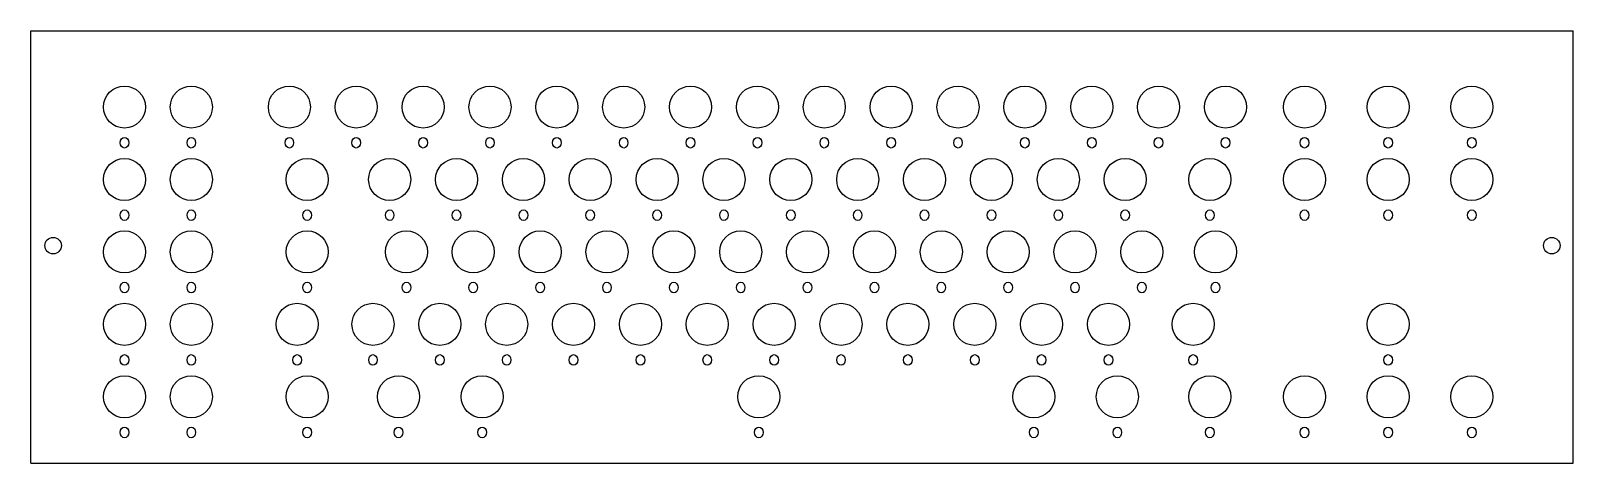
# Model space of a CAD drawing. Extents: x -2.9 to 14.4, y -4 to 0.8.
import ezdxf

# ---------------------------------------------------------------- set-up
doc = ezdxf.new("R2010")
doc.units = 0
doc.header["$MEASUREMENT"] = 0
doc.layers.add('PLATE_TOP-LOCK', color=7, linetype='CONTINUOUS')

msp = doc.modelspace()

# ---------------------------------------------------------------- linework, layer by layer
at = {"layer": 'PLATE_TOP-LOCK'}
for p, q in [((-2.9, 0.832), (14.4, 0.832)), ((-2.9, -4.018), (-2.9, 0.832)), ((14.4, -4.018), (14.4, 0.832)), ((-2.9, -4.018), (14.4, -4.018))]:
    msp.add_line(p, q, dxfattribs=at)
for centre in [(0, -0.023), (0.75, -0.023), (1.5, -0.023), (0.2, -0.8355), (1.125, -0.8355), (4.125, -0.8355), (0.2, -1.648), (1.3125, -1.648), (2.4375, -2.4605), (3.1875, -2.4605), (5.265, -3.273)]:
    msp.add_circle(centre, 0.236, dxfattribs=at)
for centre, major_axis, ratio in [((-1.85, -0.023), (0, 0.236), 1), ((-1.1, -0.023), (0.236, 0), 1), ((2.25, -0.023), (0.236, 0), 1), ((3, -0.023), (0.236, 0), 1), ((3.75, -0.023), (0.236, 0), 1), ((4.5, -0.023), (0, 0.236), 1), ((5.25, -0.023), (0, 0.236), 1), ((6, -0.023), (0, 0.236), 1), ((6.75, -0.023), (0, 0.236), 1), ((7.5, -0.023), (0, 0.236), 1), ((8.25, -0.023), (0.236, 0), 1), ((9, -0.023), (0.236, 0), 1), ((9.75, -0.023), (0.236, 0), 1), ((10.5, -0.023), (0.236, 0), 1), ((11.3875, -0.023), (0, 0.236), 1), ((12.325, -0.023), (0, 0.236), 1), ((13.2625, -0.023), (0, 0.236), 1), ((-1.85, -0.423), (0, 0.06), 0.8), ((-1.1, -0.423), (0, 0.06), 0.8), ((0, -0.423), (0, 0.06), 0.8), ((0.75, -0.423), (0, 0.06), 0.8), ((1.5, -0.423), (0, 0.06), 0.8), ((2.25, -0.423), (0, 0.06), 0.8), ((3, -0.423), (0, 0.06), 0.8), ((3.75, -0.423), (0, 0.06), 0.8), ((4.5, -0.423), (0, 0.06), 0.8), ((5.25, -0.423), (0, 0.06), 0.8), ((6, -0.423), (0, 0.06), 0.8), ((6.75, -0.423), (0, 0.06), 0.8), ((7.5, -0.423), (0, 0.06), 0.8), ((8.25, -0.423), (0, 0.06), 0.8), ((9, -0.423), (0, 0.06), 0.8), ((9.75, -0.423), (0, 0.06), 0.8), ((10.5, -0.423), (0, 0.06), 0.8), ((11.3875, -0.423), (0, 0.06), 0.8), ((12.325, -0.423), (0, 0.06), 0.8), ((13.2625, -0.423), (0, 0.06), 0.8), ((-1.85, -0.8355), (0, 0.236), 1), ((-1.1, -0.8355), (0.236, 0), 1), ((1.875, -0.8355), (0.236, 0), 1), ((2.625, -0.8355), (0.236, 0), 1), ((3.375, -0.8355), (0.236, 0), 1), ((4.875, -0.8355), (0, 0.236), 1), ((5.625, -0.8355), (0, 0.236), 1), ((6.375, -0.8355), (0, 0.236), 1), ((7.125, -0.8355), (0, 0.236), 1), ((7.875, -0.8355), (0.236, 0), 1), ((8.625, -0.8355), (0.236, 0), 1), ((9.375, -0.8355), (0.236, 0), 1), ((10.325, -0.8355), (0, 0.236), 1), ((11.3875, -0.8355), (0, 0.236), 1), ((12.325, -0.8355), (0, 0.236), 1), ((13.2625, -0.8355), (0, 0.236), 1), ((-1.85, -1.2355), (0, 0.06), 0.8), ((-1.1, -1.2355), (0, 0.06), 0.8), ((0.2, -1.2355), (0, 0.06), 0.8), ((1.125, -1.2355), (0, 0.06), 0.8), ((1.875, -1.2355), (0, 0.06), 0.8), ((2.625, -1.2355), (0, 0.06), 0.8), ((3.375, -1.2355), (0, 0.06), 0.8), ((4.125, -1.2355), (0, 0.06), 0.8), ((4.875, -1.2355), (0, 0.06), 0.8), ((5.625, -1.2355), (0, 0.06), 0.8), ((6.375, -1.2355), (0, 0.06), 0.8), ((7.125, -1.2355), (0, 0.06), 0.8), ((7.875, -1.2355), (0, 0.06), 0.8), ((8.625, -1.2355), (0, 0.06), 0.8), ((9.375, -1.2355), (0, 0.06), 0.8), ((10.325, -1.2355), (0, 0.06), 0.8), ((11.3875, -1.2355), (0, 0.06), 0.8), ((12.325, -1.2355), (0, 0.06), 0.8), ((13.2625, -1.2355), (0, 0.06), 0.8), ((-2.6501, -1.5773), (0, 0.0925), 1), ((-1.85, -1.648), (0, 0.236), 1), ((-1.1, -1.648), (0.236, 0), 1), ((2.0625, -1.648), (0.236, 0), 1), ((2.8125, -1.648), (0.236, 0), 1), ((3.5625, -1.648), (0.236, 0), 1), ((4.3125, -1.648), (0, 0.236), 1), ((5.0625, -1.648), (0, 0.236), 1), ((5.8125, -1.648), (0, 0.236), 1), ((6.5625, -1.648), (0, 0.236), 1), ((7.3125, -1.648), (0, 0.236), 1), ((8.0625, -1.648), (0.236, 0), 1), ((8.8125, -1.648), (0.236, 0), 1), ((9.5625, -1.648), (0.236, 0), 1), ((10.3875, -1.648), (0, 0.236), 1), ((14.1603, -1.5773), (0, 0.0925), 1), ((-1.85, -2.048), (0, 0.06), 0.8), ((-1.1, -2.048), (0, 0.06), 0.8), ((0.2, -2.048), (0, 0.06), 0.8), ((1.3125, -2.048), (0, 0.06), 0.8), ((2.0625, -2.048), (0, 0.06), 0.8), ((2.8125, -2.048), (0, 0.06), 0.8), ((3.5625, -2.048), (0, 0.06), 0.8), ((4.3125, -2.048), (0, 0.06), 0.8), ((5.0625, -2.048), (0, 0.06), 0.8), ((5.8125, -2.048), (0, 0.06), 0.8), ((6.5625, -2.048), (0, 0.06), 0.8), ((7.3125, -2.048), (0, 0.06), 0.8), ((8.0625, -2.048), (0, 0.06), 0.8), ((8.8125, -2.048), (0, 0.06), 0.8), ((9.5625, -2.048), (0, 0.06), 0.8), ((10.3875, -2.048), (0, 0.06), 0.8), ((-1.85, -2.4605), (0, 0.236), 1), ((-1.1, -2.4605), (0, 0.236), 1), ((0.0875, -2.4605), (0, 0.236), 1), ((0.9375, -2.4605), (0, 0.236), 1), ((1.6875, -2.4605), (0, 0.236), 1), ((3.9375, -2.4605), (0, 0.236), 1), ((4.6875, -2.4605), (0, 0.236), 1), ((5.4375, -2.4605), (0, 0.236), 1), ((6.1875, -2.4605), (0, 0.236), 1), ((6.9375, -2.4605), (0, 0.236), 1), ((7.6875, -2.4605), (0, 0.236), 1), ((8.4375, -2.4605), (0.236, 0), 1), ((9.1875, -2.4605), (0.236, 0), 1), ((10.1375, -2.4605), (0, 0.236), 1), ((12.325, -2.4605), (0, 0.236), 1), ((-1.85, -2.8605), (0, 0.06), 0.8), ((-1.1, -2.8605), (0, 0.06), 0.8), ((0.0875, -2.8605), (0, 0.06), 0.8), ((0.9375, -2.8605), (0, 0.06), 0.8), ((1.6875, -2.8605), (0, 0.06), 0.8), ((2.4375, -2.8605), (0, 0.06), 0.8), ((3.1875, -2.8605), (0, 0.06), 0.8), ((3.9375, -2.8605), (0, 0.06), 0.8), ((4.6875, -2.8605), (0, 0.06), 0.8), ((5.4375, -2.8605), (0, 0.06), 0.8), ((6.1875, -2.8605), (0, 0.06), 0.8), ((6.9375, -2.8605), (0, 0.06), 0.8), ((7.6875, -2.8605), (0, 0.06), 0.8), ((8.4375, -2.8605), (0, 0.06), 0.8), ((9.1875, -2.8605), (0, 0.06), 0.8), ((10.1375, -2.8605), (0, 0.06), 0.8), ((12.325, -2.8605), (0, 0.06), 0.8), ((-1.85, -3.273), (0, 0.236), 1), ((-1.1, -3.273), (0, 0.236), 1), ((0.2, -3.273), (0, 0.236), 1), ((1.225, -3.273), (0, 0.236), 1), ((2.1625, -3.273), (0, 0.236), 1), ((8.35, -3.273), (0, 0.236), 1), ((9.2875, -3.273), (0, 0.236), 1), ((10.325, -3.273), (0, 0.236), 1), ((11.3875, -3.273), (0, 0.236), 1), ((12.325, -3.273), (0, 0.236), 1), ((13.2625, -3.273), (0, 0.236), 1), ((-1.85, -3.673), (0, 0.06), 0.8), ((-1.1, -3.673), (0, 0.06), 0.8), ((0.2, -3.673), (0, 0.06), 0.8), ((1.225, -3.673), (0, 0.06), 0.8), ((2.1625, -3.673), (0, 0.06), 0.8), ((5.265, -3.673), (0, 0.06), 0.8), ((8.35, -3.673), (0, 0.06), 0.8), ((9.2875, -3.673), (0, 0.06), 0.8), ((10.325, -3.673), (0, 0.06), 0.8), ((11.3875, -3.673), (0, 0.06), 0.8), ((12.325, -3.673), (0, 0.06), 0.8), ((13.2625, -3.673), (0, 0.06), 0.8)]:
    msp.add_ellipse(centre, major_axis=major_axis, ratio=ratio, dxfattribs=at)

doc.saveas('drawing.dxf')
